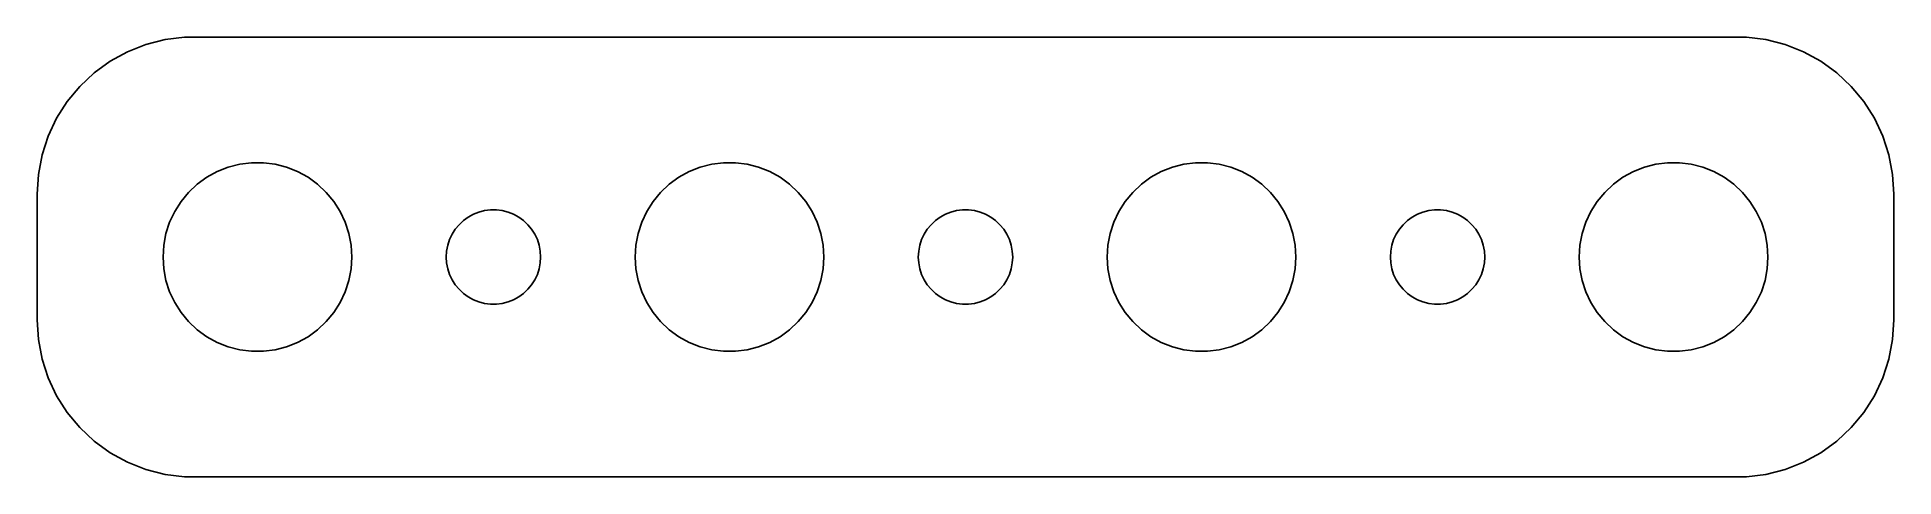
# Model space of a CAD drawing. Header units: metres. Extents: x -29.5 to 29.5, y 17 to 31.
import ezdxf

# ---------------------------------------------------------------- set-up
doc = ezdxf.new("R2010")
doc.units = ezdxf.units.M

msp = doc.modelspace()

# ---------------------------------------------------------------- linework, layer by layer
for p, q in [((-26.0451, 30.7553), (-26.6289, 30.5241)), ((-25.4369, 30.9114), (-26.0451, 30.7553)), ((-24.8139, 30.9901), (-25.4369, 30.9114)), ((24.8139, 30.9901), (-24.8139, 30.9901)), ((25.4369, 30.9114), (24.8139, 30.9901)), ((26.0451, 30.7553), (25.4369, 30.9114)), ((26.6289, 30.5241), (26.0451, 30.7553)), ((-27.1791, 30.2216), (-27.6871, 29.8526)), ((-26.6289, 30.5241), (-27.1791, 30.2216)), ((27.1791, 30.2216), (26.6289, 30.5241)), ((27.6871, 29.8526), (27.1791, 30.2216)), ((-27.6871, 29.8526), (-28.1448, 29.4227)), ((28.1448, 29.4227), (27.6871, 29.8526)), ((-28.5451, 28.9389), (-28.8815, 28.4088)), ((-28.1448, 29.4227), (-28.5451, 28.9389)), ((28.5451, 28.9389), (28.1448, 29.4227)), ((28.8815, 28.4088), (28.5451, 28.9389)), ((-28.8815, 28.4088), (-29.1489, 27.8406)), ((29.1489, 27.8406), (28.8815, 28.4088)), ((-29.1489, 27.8406), (-29.3429, 27.2434)), ((29.3429, 27.2434), (29.1489, 27.8406)), ((-29.3429, 27.2434), (-29.4606, 26.6267)), ((29.4606, 26.6267), (29.3429, 27.2434)), ((-29.4606, 26.6267), (-29.5, 26)), ((-24.1075, 26.533), (-23.7773, 26.7145)), ((-23.7773, 26.7145), (-23.427, 26.8532)), ((-23.427, 26.8532), (-23.0621, 26.9469)), ((-23.0621, 26.9469), (-22.6884, 26.9941)), ((-22.6884, 26.9941), (-22.3116, 26.9941)), ((-22.3116, 26.9941), (-21.9379, 26.9469)), ((-21.9379, 26.9469), (-21.5729, 26.8532)), ((-21.5729, 26.8532), (-21.2227, 26.7145)), ((-21.2227, 26.7145), (-20.8925, 26.533)), ((-9.10747, 26.533), (-8.77733, 26.7145)), ((-8.77733, 26.7145), (-8.42705, 26.8532)), ((-8.42705, 26.8532), (-8.06213, 26.9469)), ((-8.06213, 26.9469), (-7.68837, 26.9941)), ((-7.68837, 26.9941), (-7.31161, 26.9941)), ((-7.31161, 26.9941), (-6.93785, 26.9469)), ((-6.93785, 26.9469), (-6.57294, 26.8532)), ((-6.57294, 26.8532), (-6.22266, 26.7145)), ((-6.22266, 26.7145), (-5.89252, 26.533)), ((5.89252, 26.533), (6.22266, 26.7145)), ((6.22266, 26.7145), (6.57294, 26.8532)), ((6.57294, 26.8532), (6.93785, 26.9469)), ((6.93785, 26.9469), (7.31161, 26.9941)), ((7.31161, 26.9941), (7.68837, 26.9941)), ((7.68837, 26.9941), (8.06213, 26.9469)), ((8.06213, 26.9469), (8.42705, 26.8532)), ((8.42705, 26.8532), (8.77733, 26.7145)), ((8.77733, 26.7145), (9.10747, 26.533)), ((20.8925, 26.533), (21.2227, 26.7145)), ((21.2227, 26.7145), (21.5729, 26.8532)), ((21.5729, 26.8532), (21.9379, 26.9469)), ((21.9379, 26.9469), (22.3116, 26.9941)), ((22.3116, 26.9941), (22.6884, 26.9941)), ((22.6884, 26.9941), (23.0621, 26.9469)), ((23.0621, 26.9469), (23.427, 26.8532)), ((23.427, 26.8532), (23.7773, 26.7145)), ((23.7773, 26.7145), (24.1075, 26.533)), ((29.5, 26), (29.4606, 26.6267)), ((-29.5, 26), (-29.5, 22)), ((-24.927, 25.7634), (-24.6869, 26.0536)), ((-24.6869, 26.0536), (-24.4123, 26.3115)), ((-24.4123, 26.3115), (-24.1075, 26.533)), ((-20.8925, 26.533), (-20.5877, 26.3115)), ((-20.5877, 26.3115), (-20.3131, 26.0536)), ((-20.3131, 26.0536), (-20.0729, 25.7634)), ((-9.92705, 25.7634), (-9.6869, 26.0536)), ((-9.6869, 26.0536), (-9.41226, 26.3115)), ((-9.41226, 26.3115), (-9.10747, 26.533)), ((-5.89252, 26.533), (-5.58772, 26.3115)), ((-5.58772, 26.3115), (-5.31308, 26.0536)), ((-5.31308, 26.0536), (-5.07294, 25.7634)), ((5.07294, 25.7634), (5.31308, 26.0536)), ((5.31308, 26.0536), (5.58772, 26.3115)), ((5.58772, 26.3115), (5.89252, 26.533)), ((9.10747, 26.533), (9.41226, 26.3115)), ((9.41226, 26.3115), (9.6869, 26.0536)), ((9.6869, 26.0536), (9.92705, 25.7634)), ((20.0729, 25.7634), (20.3131, 26.0536)), ((20.3131, 26.0536), (20.5877, 26.3115)), ((20.5877, 26.3115), (20.8925, 26.533)), ((24.1075, 26.533), (24.4123, 26.3115)), ((24.4123, 26.3115), (24.6869, 26.0536)), ((24.6869, 26.0536), (24.927, 25.7634)), ((29.5, 22), (29.5, 26)), ((-25.2893, 25.1044), (-25.1289, 25.4453)), ((-25.1289, 25.4453), (-24.927, 25.7634)), ((-20.0729, 25.7634), (-19.8711, 25.4453)), ((-19.8711, 25.4453), (-19.7107, 25.1044)), ((-15.6387, 25.3572), (-15.4635, 25.4266)), ((-15.4635, 25.4266), (-15.2811, 25.4734)), ((-15.2811, 25.4734), (-15.0942, 25.497)), ((-15.0942, 25.497), (-14.9058, 25.497)), ((-14.9058, 25.497), (-14.7189, 25.4734)), ((-14.7189, 25.4734), (-14.5365, 25.4266)), ((-14.5365, 25.4266), (-14.3613, 25.3572)), ((-10.2893, 25.1044), (-10.1289, 25.4453)), ((-10.1289, 25.4453), (-9.92705, 25.7634)), ((-5.07294, 25.7634), (-4.87108, 25.4453)), ((-4.87108, 25.4453), (-4.71066, 25.1044)), ((-0.638657, 25.3572), (-0.463516, 25.4266)), ((-0.463516, 25.4266), (-0.281067, 25.4734)), ((-0.281067, 25.4734), (-0.094177, 25.497)), ((-0.094177, 25.497), (0.094177, 25.497)), ((0.094177, 25.497), (0.281067, 25.4734)), ((0.281067, 25.4734), (0.463516, 25.4266)), ((0.463516, 25.4266), (0.638657, 25.3572)), ((4.71066, 25.1044), (4.87108, 25.4453)), ((4.87108, 25.4453), (5.07294, 25.7634)), ((9.92705, 25.7634), (10.1289, 25.4453)), ((10.1289, 25.4453), (10.2893, 25.1044)), ((14.3613, 25.3572), (14.5365, 25.4266)), ((14.5365, 25.4266), (14.7189, 25.4734)), ((14.7189, 25.4734), (14.9058, 25.497)), ((14.9058, 25.497), (15.0942, 25.497)), ((15.0942, 25.497), (15.2811, 25.4734)), ((15.2811, 25.4734), (15.4635, 25.4266)), ((15.4635, 25.4266), (15.6387, 25.3572)), ((19.7107, 25.1044), (19.8711, 25.4453)), ((19.8711, 25.4453), (20.0729, 25.7634)), ((24.927, 25.7634), (25.1289, 25.4453)), ((25.1289, 25.4453), (25.2893, 25.1044)), ((-25.4057, 24.7461), (-25.2893, 25.1044)), ((-19.7107, 25.1044), (-19.5942, 24.7461)), ((-16.3145, 24.7226), (-16.2135, 24.8817)), ((-16.2135, 24.8817), (-16.0934, 25.0268)), ((-16.0934, 25.0268), (-15.9561, 25.1558)), ((-15.9561, 25.1558), (-15.8037, 25.2665)), ((-15.8037, 25.2665), (-15.6387, 25.3572)), ((-14.3613, 25.3572), (-14.1963, 25.2665)), ((-14.1963, 25.2665), (-14.0439, 25.1558)), ((-14.0439, 25.1558), (-13.9065, 25.0268)), ((-13.9065, 25.0268), (-13.7865, 24.8817)), ((-13.7865, 24.8817), (-13.6855, 24.7226)), ((-10.4057, 24.7461), (-10.2893, 25.1044)), ((-4.71066, 25.1044), (-4.59424, 24.7461)), ((-1.31445, 24.7226), (-1.21352, 24.8817)), ((-1.21352, 24.8817), (-1.09344, 25.0268)), ((-1.09344, 25.0268), (-0.956131, 25.1558)), ((-0.956131, 25.1558), (-0.803726, 25.2665)), ((-0.803726, 25.2665), (-0.638657, 25.3572)), ((0.638657, 25.3572), (0.803726, 25.2665)), ((0.803726, 25.2665), (0.956131, 25.1558)), ((0.956131, 25.1558), (1.09344, 25.0268)), ((1.09344, 25.0268), (1.21352, 24.8817)), ((1.21352, 24.8817), (1.31445, 24.7226)), ((4.59424, 24.7461), (4.71066, 25.1044)), ((10.2893, 25.1044), (10.4057, 24.7461)), ((13.6855, 24.7226), (13.7865, 24.8817)), ((13.7865, 24.8817), (13.9065, 25.0268)), ((13.9065, 25.0268), (14.0439, 25.1558)), ((14.0439, 25.1558), (14.1963, 25.2665)), ((14.1963, 25.2665), (14.3613, 25.3572)), ((15.6387, 25.3572), (15.8037, 25.2665)), ((15.8037, 25.2665), (15.9561, 25.1558)), ((15.9561, 25.1558), (16.0934, 25.0268)), ((16.0934, 25.0268), (16.2135, 24.8817)), ((16.2135, 24.8817), (16.3145, 24.7226)), ((19.5942, 24.7461), (19.7107, 25.1044)), ((25.2893, 25.1044), (25.4057, 24.7461)), ((-25.5, 24), (-25.4763, 24.376)), ((-25.4763, 24.376), (-25.4057, 24.7461)), ((-19.5942, 24.7461), (-19.5237, 24.376)), ((-19.5237, 24.376), (-19.5, 24)), ((-16.4882, 24.188), (-16.4529, 24.373)), ((-16.4529, 24.373), (-16.3947, 24.5522)), ((-16.3947, 24.5522), (-16.3145, 24.7226)), ((-13.6855, 24.7226), (-13.6053, 24.5522)), ((-13.6053, 24.5522), (-13.5471, 24.373)), ((-13.5471, 24.373), (-13.5118, 24.188)), ((-10.5, 24), (-10.4763, 24.376)), ((-10.4763, 24.376), (-10.4057, 24.7461)), ((-4.59424, 24.7461), (-4.52365, 24.376)), ((-4.52365, 24.376), (-4.5, 24)), ((-1.48816, 24.188), (-1.45287, 24.373)), ((-1.45287, 24.373), (-1.39465, 24.5522)), ((-1.39465, 24.5522), (-1.31445, 24.7226)), ((1.31445, 24.7226), (1.39465, 24.5522)), ((1.39465, 24.5522), (1.45287, 24.373)), ((1.45287, 24.373), (1.48816, 24.188)), ((4.5, 24), (4.52365, 24.376)), ((4.52365, 24.376), (4.59424, 24.7461)), ((10.4057, 24.7461), (10.4763, 24.376)), ((10.4763, 24.376), (10.5, 24)), ((13.5118, 24.188), (13.5471, 24.373)), ((13.5471, 24.373), (13.6053, 24.5522)), ((13.6053, 24.5522), (13.6855, 24.7226)), ((16.3145, 24.7226), (16.3947, 24.5522)), ((16.3947, 24.5522), (16.4529, 24.373)), ((16.4529, 24.373), (16.4882, 24.188)), ((19.5, 24), (19.5237, 24.376)), ((19.5237, 24.376), (19.5942, 24.7461)), ((25.4057, 24.7461), (25.4763, 24.376)), ((25.4763, 24.376), (25.5, 24)), ((-25.4763, 23.624), (-25.5, 24)), ((-25.4057, 23.2539), (-25.4763, 23.624)), ((-19.5237, 23.624), (-19.5942, 23.2539)), ((-19.5, 24), (-19.5237, 23.624)), ((-16.5, 24), (-16.4882, 24.188)), ((-16.4882, 23.812), (-16.5, 24)), ((-16.4529, 23.627), (-16.4882, 23.812)), ((-16.3947, 23.4478), (-16.4529, 23.627)), ((-13.5471, 23.627), (-13.6053, 23.4478)), ((-13.5118, 23.812), (-13.5471, 23.627)), ((-13.5118, 24.188), (-13.5, 24)), ((-13.5, 24), (-13.5118, 23.812)), ((-10.4763, 23.624), (-10.5, 24)), ((-10.4057, 23.2539), (-10.4763, 23.624)), ((-4.52365, 23.624), (-4.59424, 23.2539)), ((-4.5, 24), (-4.52365, 23.624)), ((-1.5, 24), (-1.48816, 24.188)), ((-1.48816, 23.812), (-1.5, 24)), ((-1.45287, 23.627), (-1.48816, 23.812)), ((-1.39465, 23.4478), (-1.45287, 23.627)), ((1.45287, 23.627), (1.39465, 23.4478)), ((1.48816, 23.812), (1.45287, 23.627)), ((1.48816, 24.188), (1.5, 24)), ((1.5, 24), (1.48816, 23.812)), ((4.52365, 23.624), (4.5, 24)), ((4.59424, 23.2539), (4.52365, 23.624)), ((10.4763, 23.624), (10.4057, 23.2539)), ((10.5, 24), (10.4763, 23.624)), ((13.5, 24), (13.5118, 24.188)), ((13.5118, 23.812), (13.5, 24)), ((13.5471, 23.627), (13.5118, 23.812)), ((13.6053, 23.4478), (13.5471, 23.627)), ((16.4529, 23.627), (16.3947, 23.4478)), ((16.4882, 23.812), (16.4529, 23.627)), ((16.4882, 24.188), (16.5, 24)), ((16.5, 24), (16.4882, 23.812)), ((19.5237, 23.624), (19.5, 24)), ((19.5942, 23.2539), (19.5237, 23.624)), ((25.4763, 23.624), (25.4057, 23.2539)), ((25.5, 24), (25.4763, 23.624)), ((-25.2893, 22.8956), (-25.4057, 23.2539)), ((-19.5942, 23.2539), (-19.7107, 22.8956)), ((-16.3145, 23.2774), (-16.3947, 23.4478)), ((-16.2135, 23.1183), (-16.3145, 23.2774)), ((-16.0934, 22.9732), (-16.2135, 23.1183)), ((-13.7865, 23.1183), (-13.9065, 22.9732)), ((-13.6855, 23.2774), (-13.7865, 23.1183)), ((-13.6053, 23.4478), (-13.6855, 23.2774)), ((-10.2893, 22.8956), (-10.4057, 23.2539)), ((-4.59424, 23.2539), (-4.71066, 22.8956)), ((-1.31445, 23.2774), (-1.39465, 23.4478)), ((-1.21352, 23.1183), (-1.31445, 23.2774)), ((-1.09344, 22.9732), (-1.21352, 23.1183)), ((1.21352, 23.1183), (1.09344, 22.9732)), ((1.31445, 23.2774), (1.21352, 23.1183)), ((1.39465, 23.4478), (1.31445, 23.2774)), ((4.71066, 22.8956), (4.59424, 23.2539)), ((10.4057, 23.2539), (10.2893, 22.8956)), ((13.6855, 23.2774), (13.6053, 23.4478)), ((13.7865, 23.1183), (13.6855, 23.2774)), ((13.9065, 22.9732), (13.7865, 23.1183)), ((16.2135, 23.1183), (16.0934, 22.9732)), ((16.3145, 23.2774), (16.2135, 23.1183)), ((16.3947, 23.4478), (16.3145, 23.2774)), ((19.7107, 22.8956), (19.5942, 23.2539)), ((25.4057, 23.2539), (25.2893, 22.8956)), ((-25.1289, 22.5547), (-25.2893, 22.8956)), ((-24.927, 22.2366), (-25.1289, 22.5547)), ((-19.8711, 22.5547), (-20.0729, 22.2366)), ((-19.7107, 22.8956), (-19.8711, 22.5547)), ((-15.9561, 22.8442), (-16.0934, 22.9732)), ((-15.8037, 22.7335), (-15.9561, 22.8442)), ((-15.6387, 22.6428), (-15.8037, 22.7335)), ((-15.4635, 22.5734), (-15.6387, 22.6428)), ((-15.2811, 22.5266), (-15.4635, 22.5734)), ((-15.0942, 22.503), (-15.2811, 22.5266)), ((-14.9058, 22.503), (-15.0942, 22.503)), ((-14.7189, 22.5266), (-14.9058, 22.503)), ((-14.5365, 22.5734), (-14.7189, 22.5266)), ((-14.3613, 22.6428), (-14.5365, 22.5734)), ((-14.1963, 22.7335), (-14.3613, 22.6428)), ((-14.0439, 22.8442), (-14.1963, 22.7335)), ((-13.9065, 22.9732), (-14.0439, 22.8442)), ((-10.1289, 22.5547), (-10.2893, 22.8956)), ((-9.92705, 22.2366), (-10.1289, 22.5547)), ((-4.87108, 22.5547), (-5.07294, 22.2366)), ((-4.71066, 22.8956), (-4.87108, 22.5547)), ((-0.956131, 22.8442), (-1.09344, 22.9732)), ((-0.803726, 22.7335), (-0.956131, 22.8442)), ((-0.638657, 22.6428), (-0.803726, 22.7335)), ((-0.463516, 22.5734), (-0.638657, 22.6428)), ((-0.281067, 22.5266), (-0.463516, 22.5734)), ((-0.094177, 22.503), (-0.281067, 22.5266)), ((0.094177, 22.503), (-0.094177, 22.503)), ((0.281067, 22.5266), (0.094177, 22.503)), ((0.463516, 22.5734), (0.281067, 22.5266)), ((0.638657, 22.6428), (0.463516, 22.5734)), ((0.803726, 22.7335), (0.638657, 22.6428)), ((0.956131, 22.8442), (0.803726, 22.7335)), ((1.09344, 22.9732), (0.956131, 22.8442)), ((4.87108, 22.5547), (4.71066, 22.8956)), ((5.07294, 22.2366), (4.87108, 22.5547)), ((10.1289, 22.5547), (9.92705, 22.2366)), ((10.2893, 22.8956), (10.1289, 22.5547)), ((14.0439, 22.8442), (13.9065, 22.9732)), ((14.1963, 22.7335), (14.0439, 22.8442)), ((14.3613, 22.6428), (14.1963, 22.7335)), ((14.5365, 22.5734), (14.3613, 22.6428)), ((14.7189, 22.5266), (14.5365, 22.5734)), ((14.9058, 22.503), (14.7189, 22.5266)), ((15.0942, 22.503), (14.9058, 22.503)), ((15.2811, 22.5266), (15.0942, 22.503)), ((15.4635, 22.5734), (15.2811, 22.5266)), ((15.6387, 22.6428), (15.4635, 22.5734)), ((15.8037, 22.7335), (15.6387, 22.6428)), ((15.9561, 22.8442), (15.8037, 22.7335)), ((16.0934, 22.9732), (15.9561, 22.8442)), ((19.8711, 22.5547), (19.7107, 22.8956)), ((20.0729, 22.2366), (19.8711, 22.5547)), ((25.1289, 22.5547), (24.927, 22.2366)), ((25.2893, 22.8956), (25.1289, 22.5547)), ((-29.5, 22), (-29.4606, 21.3733)), ((-24.6869, 21.9464), (-24.927, 22.2366)), ((-24.4123, 21.6885), (-24.6869, 21.9464)), ((-20.3131, 21.9464), (-20.5877, 21.6885)), ((-20.0729, 22.2366), (-20.3131, 21.9464)), ((-9.6869, 21.9464), (-9.92705, 22.2366)), ((-9.41226, 21.6885), (-9.6869, 21.9464)), ((-5.31308, 21.9464), (-5.58772, 21.6885)), ((-5.07294, 22.2366), (-5.31308, 21.9464)), ((5.31308, 21.9464), (5.07294, 22.2366)), ((5.58772, 21.6885), (5.31308, 21.9464)), ((9.6869, 21.9464), (9.41226, 21.6885)), ((9.92705, 22.2366), (9.6869, 21.9464)), ((20.3131, 21.9464), (20.0729, 22.2366)), ((20.5877, 21.6885), (20.3131, 21.9464)), ((24.6869, 21.9464), (24.4123, 21.6885)), ((24.927, 22.2366), (24.6869, 21.9464)), ((29.4606, 21.3733), (29.5, 22)), ((-29.4606, 21.3733), (-29.3429, 20.7566)), ((-24.1075, 21.467), (-24.4123, 21.6885)), ((-23.7773, 21.2855), (-24.1075, 21.467)), ((-23.427, 21.1468), (-23.7773, 21.2855)), ((-21.2227, 21.2855), (-21.5729, 21.1468)), ((-20.8925, 21.467), (-21.2227, 21.2855)), ((-20.5877, 21.6885), (-20.8925, 21.467)), ((-9.10747, 21.467), (-9.41226, 21.6885)), ((-8.77733, 21.2855), (-9.10747, 21.467)), ((-8.42705, 21.1468), (-8.77733, 21.2855)), ((-6.22266, 21.2855), (-6.57294, 21.1468)), ((-5.89252, 21.467), (-6.22266, 21.2855)), ((-5.58772, 21.6885), (-5.89252, 21.467)), ((5.89252, 21.467), (5.58772, 21.6885)), ((6.22266, 21.2855), (5.89252, 21.467)), ((6.57294, 21.1468), (6.22266, 21.2855)), ((8.77733, 21.2855), (8.42705, 21.1468)), ((9.10747, 21.467), (8.77733, 21.2855)), ((9.41226, 21.6885), (9.10747, 21.467)), ((20.8925, 21.467), (20.5877, 21.6885)), ((21.2227, 21.2855), (20.8925, 21.467)), ((21.5729, 21.1468), (21.2227, 21.2855)), ((23.7773, 21.2855), (23.427, 21.1468)), ((24.1075, 21.467), (23.7773, 21.2855)), ((24.4123, 21.6885), (24.1075, 21.467)), ((29.3429, 20.7566), (29.4606, 21.3733)), ((-29.3429, 20.7566), (-29.1489, 20.1594)), ((-23.0621, 21.0531), (-23.427, 21.1468)), ((-22.6884, 21.0059), (-23.0621, 21.0531)), ((-22.3116, 21.0059), (-22.6884, 21.0059)), ((-21.9379, 21.0531), (-22.3116, 21.0059)), ((-21.5729, 21.1468), (-21.9379, 21.0531)), ((-8.06213, 21.0531), (-8.42705, 21.1468)), ((-7.68837, 21.0059), (-8.06213, 21.0531)), ((-7.31161, 21.0059), (-7.68837, 21.0059)), ((-6.93785, 21.0531), (-7.31161, 21.0059)), ((-6.57294, 21.1468), (-6.93785, 21.0531)), ((6.93785, 21.0531), (6.57294, 21.1468)), ((7.31161, 21.0059), (6.93785, 21.0531)), ((7.68837, 21.0059), (7.31161, 21.0059)), ((8.06213, 21.0531), (7.68837, 21.0059)), ((8.42705, 21.1468), (8.06213, 21.0531)), ((21.9379, 21.0531), (21.5729, 21.1468)), ((22.3116, 21.0059), (21.9379, 21.0531)), ((22.6884, 21.0059), (22.3116, 21.0059)), ((23.0621, 21.0531), (22.6884, 21.0059)), ((23.427, 21.1468), (23.0621, 21.0531)), ((29.1489, 20.1594), (29.3429, 20.7566)), ((-29.1489, 20.1594), (-28.8815, 19.5912)), ((28.8815, 19.5912), (29.1489, 20.1594)), ((-28.8815, 19.5912), (-28.5451, 19.0611)), ((28.5451, 19.0611), (28.8815, 19.5912)), ((-28.5451, 19.0611), (-28.1448, 18.5773)), ((28.1448, 18.5773), (28.5451, 19.0611)), ((-28.1448, 18.5773), (-27.6871, 18.1474)), ((27.6871, 18.1474), (28.1448, 18.5773)), ((-27.6871, 18.1474), (-27.1791, 17.7784)), ((-27.1791, 17.7784), (-26.6289, 17.4759)), ((26.6289, 17.4759), (27.1791, 17.7784)), ((27.1791, 17.7784), (27.6871, 18.1474)), ((-26.6289, 17.4759), (-26.0451, 17.2447)), ((-26.0451, 17.2447), (-25.4369, 17.0886)), ((25.4369, 17.0886), (26.0451, 17.2447)), ((26.0451, 17.2447), (26.6289, 17.4759)), ((-25.4369, 17.0886), (-24.8139, 17.0099)), ((-24.8139, 17.0099), (24.8139, 17.0099)), ((24.8139, 17.0099), (25.4369, 17.0886))]:
    msp.add_line(p, q)

doc.saveas('drawing.dxf')
